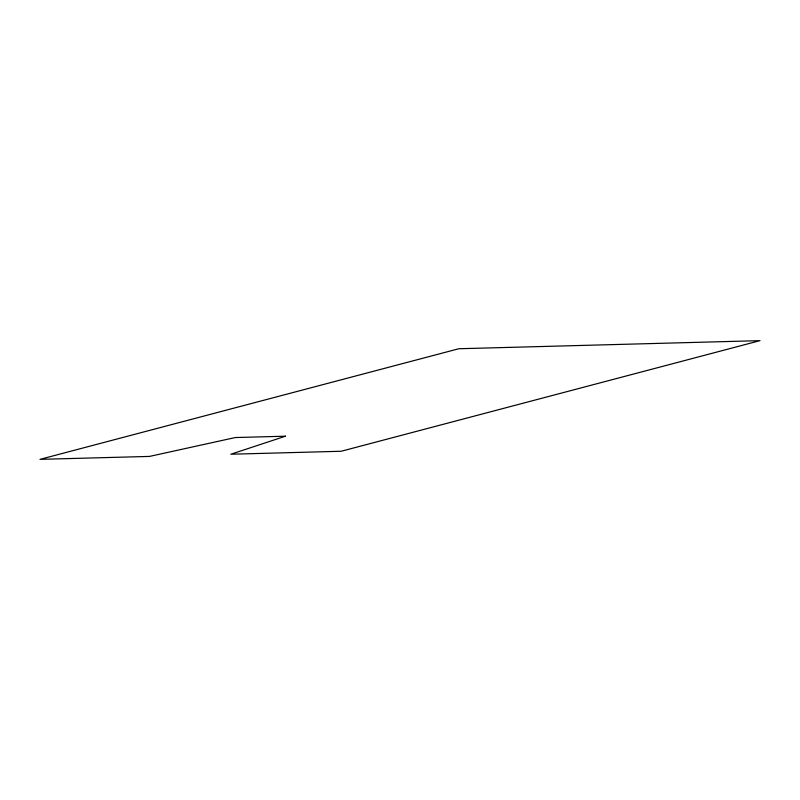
<?xml version="1.0" encoding="UTF-8"?>
<svg xmlns="http://www.w3.org/2000/svg" width="800" height="800" viewBox="0 0 800 800"><rect width="100%" height="100%" fill="white"/><g stroke="black" fill="none" stroke-linecap="round" stroke-linejoin="round"><path stroke-width="1.2" d="M285.49 436.2L230.84 454.23L341.17 451.26L760 340.65L458.83 348.74L40 459.35L149.52 456.41L235.29 437.55L285.49 436.2"/></g></svg>
